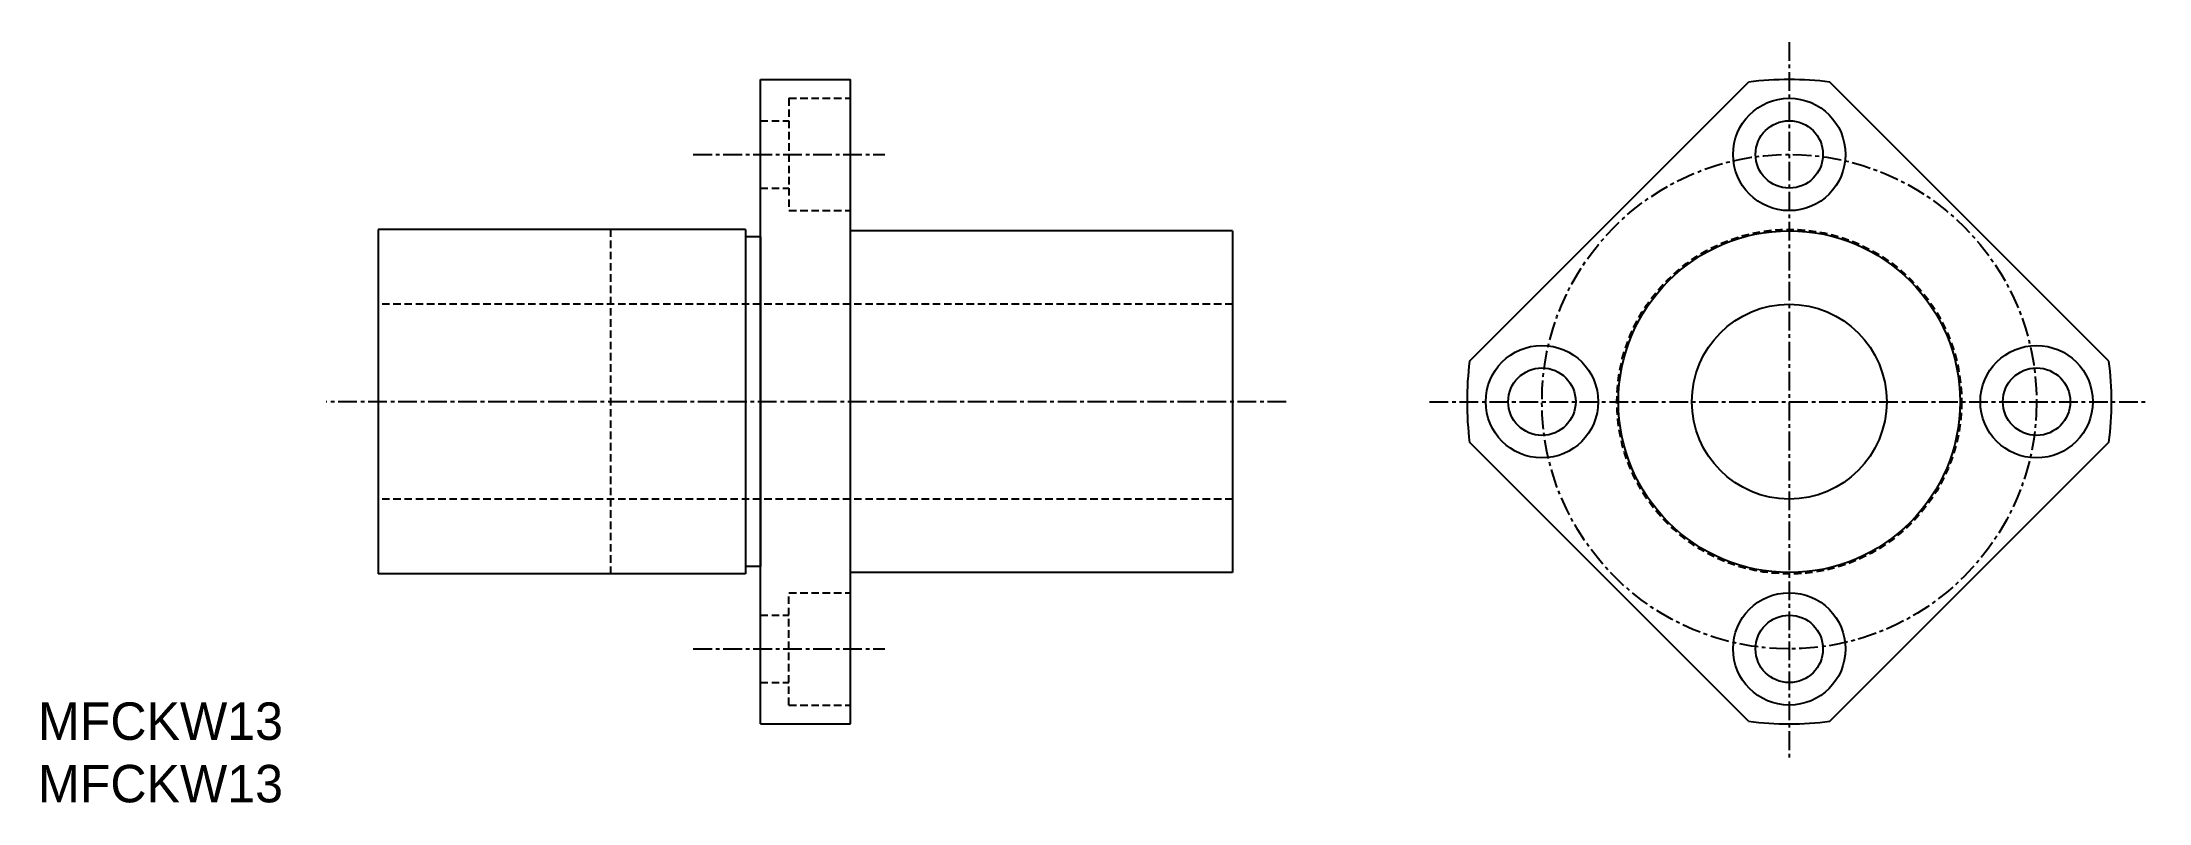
# Model space of a CAD drawing. Extents: x 10 to 151, y 10 to 61.
import ezdxf

# ---------------------------------------------------------------- set-up
doc = ezdxf.new("R2010")
doc.units = 0
doc.linetypes.add('CENTER', pattern=[2, 1.25, -0.25, 0.25, -0.25])
doc.linetypes.add('DASHED', pattern=[0.75, 0.5, -0.25])
doc.layers.get('0').update_dxf_attribs({"linetype": 'CONTINUOUS'})
doc.layers.add('CENTER', color=1, linetype='CENTER')

msp = doc.modelspace()

# ---------------------------------------------------------------- linework, layer by layer
at = {"color": 7, "linetype": 'CONTINUOUS'}
for p, q in [((58.2, 15.24), (58.2, 58.24)), ((58.2, 58.24), (64.2, 58.24)), ((64.2, 15.24), (64.2, 58.24)), ((105.51, 39.45), (124.12, 58.07)), ((148.16, 39.45), (129.55, 58.07)), ((57.2, 48.24), (32.7, 48.24)), ((32.7, 48.24), (32.7, 25.24)), ((57.2, 48.24), (57.2, 25.24)), ((89.7, 48.14), (64.2, 48.14)), ((89.7, 48.14), (89.7, 25.34)), ((58.2, 47.74), (57.2, 47.74)), ((58.2, 47.74), (58.2, 25.74)), ((124.12, 15.41), (105.51, 34.03)), ((129.55, 15.41), (148.16, 34.03)), ((58.2, 25.74), (57.2, 25.74)), ((89.7, 25.34), (64.2, 25.34)), ((57.2, 25.24), (32.7, 25.24)), ((58.2, 15.24), (64.2, 15.24))]:
    msp.add_line(p, q, dxfattribs=at)
at = {"color": 3, "linetype": 'DASHED'}
for p, q in [((60.1, 56.99), (60.1, 49.49)), ((60.1, 56.99), (64.2, 56.99)), ((58.2, 55.49), (60.1, 55.49)), ((58.2, 50.99), (60.1, 50.99)), ((60.1, 49.49), (64.2, 49.49)), ((48.2, 48.24), (48.2, 25.24)), ((89.7, 43.24), (32.7, 43.24)), ((89.7, 30.24), (32.7, 30.24)), ((60.1, 16.49), (60.1, 23.99)), ((60.1, 23.99), (64.2, 23.99)), ((58.2, 22.49), (60.1, 22.49)), ((58.2, 17.99), (60.1, 17.99)), ((60.1, 16.49), (64.2, 16.49))]:
    msp.add_line(p, q, dxfattribs=at)
at = {"color": 7, "linetype": 'CONTINUOUS'}
for centre, radius in [((126.84, 53.24), 3.75), ((126.84, 53.24), 2.25), ((126.84, 36.74), 11.4), ((126.84, 36.74), 6.5), ((110.34, 36.74), 3.75), ((143.34, 36.74), 3.75), ((110.34, 36.74), 2.25), ((143.34, 36.74), 2.25), ((126.84, 20.24), 3.75), ((126.84, 20.24), 2.25)]:
    msp.add_circle(centre, radius, dxfattribs=at)
at = {"color": 3, "linetype": 'DASHED'}
msp.add_circle((126.84, 36.74), 11.5, dxfattribs=at)
at = {"color": 7, "linetype": 'CONTINUOUS'}
for start, end in [(82.7492, 97.2508), (172.7492, 187.2508), (352.7492, 7.2508), (262.7492, 277.2508)]:
    msp.add_arc((126.84, 36.74), 21.5, start, end, dxfattribs=at)
at = {"layer": 'CENTER', "color": 1, "linetype": 'CENTER'}
for p, q in [((126.84, 60.74), (126.84, 12.74)), ((53.72, 53.24), (66.49, 53.24)), ((93.28, 36.74), (29.23, 36.74)), ((102.84, 36.74), (150.83, 36.74)), ((53.72, 20.24), (66.49, 20.24))]:
    msp.add_line(p, q, dxfattribs=at)
msp.add_circle((126.84, 36.74), 16.5, dxfattribs=at)

# ---------------------------------------------------------------- texts
at = {"color": 7, "linetype": 'CONTINUOUS'}
for p in [(10, 14.17), (10, 10)]:
    msp.add_text('MFCKW13', height=2.5, dxfattribs=at).set_placement(p)

doc.saveas('drawing.dxf')
